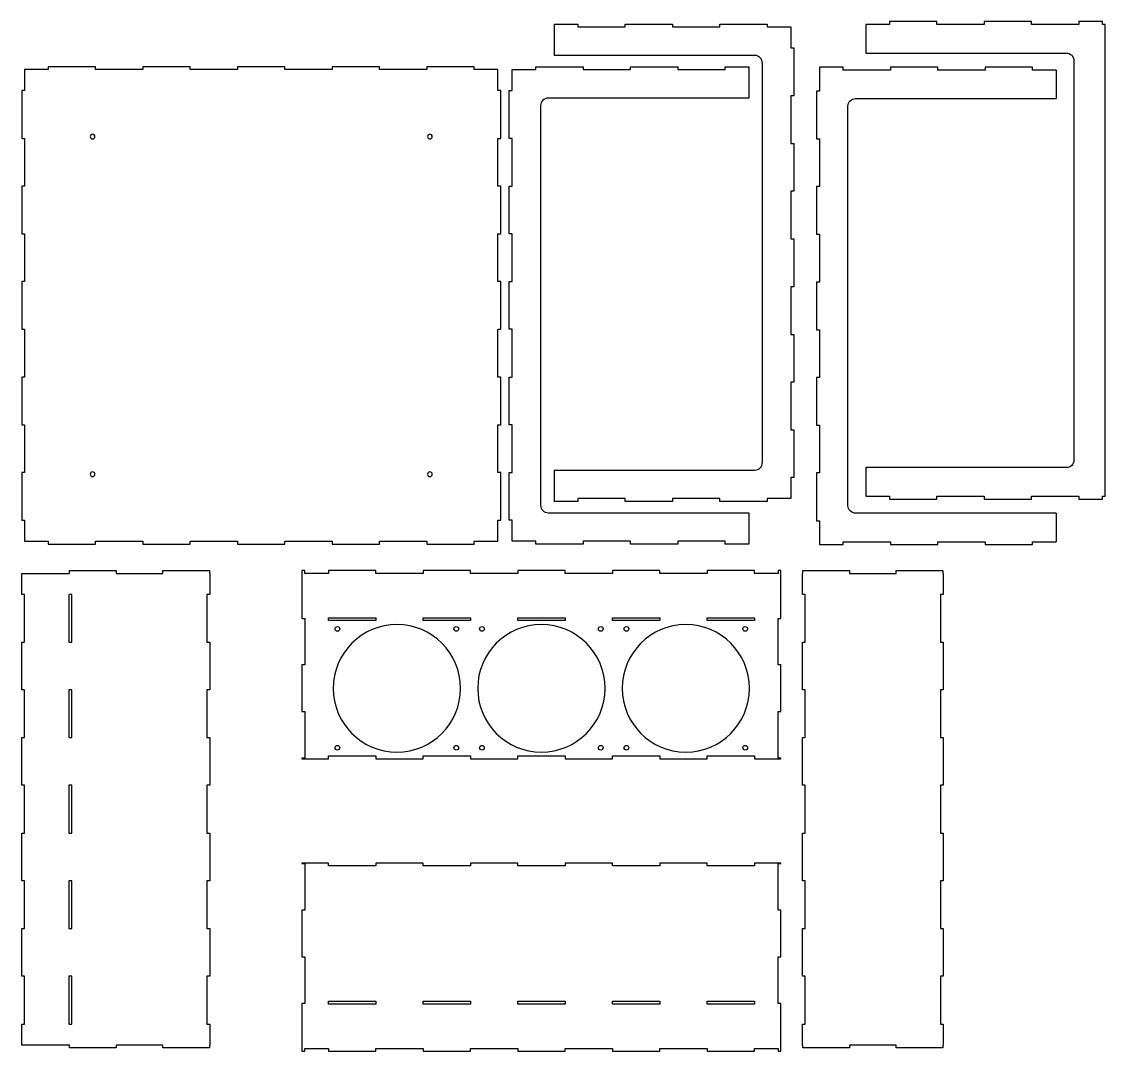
# Model space of a CAD drawing. Extents: x -1160 to -20, y -277 to 806.
import ezdxf

# ---------------------------------------------------------------- set-up
doc = ezdxf.new("R2010")
doc.units = 0
doc.layers.add('Default', color=7, linetype='Continuous')
doc.layers.add('Layer_1', color=7, linetype='Continuous')

msp = doc.modelspace()

# ---------------------------------------------------------------- linework, layer by layer
at = {"layer": 'Default'}
for p, q in [((-600, 803.2), (-600, 770.2)), ((-272.3, 802.8), (-272.3, 772.8)), ((-395.4, 758.4), (-395.4, 725.4)), ((-72, 754.9), (-72, 724.9)), ((-600, 334.2), (-600, 301.2)), ((-272.3, 336.8), (-272.3, 306.8)), ((-395.4, 289.4), (-395.4, 256.4)), ((-72, 288.9), (-72, 258.9))]:
    msp.add_line(p, q, dxfattribs=at)
at = {"layer": 'Layer_1'}
for points, knots in [([(-600, 803.2), (-588.2, 803.2), (-576.3, 803.2), (-575.1, 803.2), (-575.1, 803.1), (-575.1, 800.4), (-575.1, 800.2), (-572.6, 800.2), (-527.8, 800.2), (-525.3, 800.2), (-525.3, 800.4), (-525.3, 803.1), (-525.3, 803.2), (-522.8, 803.2), (-478, 803.2), (-475.5, 803.2), (-475.5, 803.1), (-475.5, 800.4), (-475.5, 800.2), (-473, 800.2), (-428.2, 800.2), (-425.7, 800.2), (-425.7, 800.4), (-425.7, 803.1), (-425.7, 803.2), (-423.2, 803.2), (-378.4, 803.2), (-375.9, 803.2), (-375.9, 803.1), (-375.9, 800.4), (-375.9, 800.2), (-374.7, 800.2), (-352.2, 800.2), (-351, 800.2), (-351, 799.1), (-351, 779.2), (-351, 778.1), (-350.9, 778.1), (-348.1, 778.1), (-348, 778.1), (-348, 775.6), (-348, 730.4), (-348, 727.9), (-348.1, 727.9), (-350.9, 727.9), (-351, 727.9), (-351, 725.4), (-351, 680.2), (-351, 677.7), (-350.9, 677.7), (-348.1, 677.7), (-348, 677.7), (-348, 675.2), (-348, 630), (-348, 627.5), (-348.1, 627.5), (-350.9, 627.5), (-351, 627.5), (-351, 625), (-351, 579.8), (-351, 577.3), (-350.9, 577.3), (-348.1, 577.3), (-348, 577.3), (-348, 574.8), (-348, 529.6), (-348, 527.1), (-348.1, 527.1), (-350.9, 527.1), (-351, 527.1), (-351, 524.6), (-351, 479.4), (-351, 476.9), (-350.9, 476.9), (-348.1, 476.9), (-348, 476.9), (-348, 474.4), (-348, 429.2), (-348, 426.7), (-348.1, 426.7), (-350.9, 426.7), (-351, 426.7), (-351, 424.2), (-351, 379), (-351, 376.5), (-350.9, 376.5), (-348.1, 376.5), (-348, 376.5), (-348, 374), (-348, 328.8), (-348, 326.3), (-348.1, 326.3), (-350.9, 326.3), (-351, 326.3), (-351, 325.2), (-351, 305.3), (-351, 304.2), (-352.2, 304.2), (-374.7, 304.2), (-375.9, 304.2), (-375.9, 304.1), (-375.9, 301.4), (-375.9, 301.2), (-378.4, 301.2), (-423.2, 301.2), (-425.7, 301.2), (-425.7, 301.4), (-425.7, 304.1), (-425.7, 304.2), (-428.2, 304.2), (-473, 304.2), (-475.5, 304.2), (-475.5, 304.1), (-475.5, 301.4), (-475.5, 301.2), (-478, 301.2), (-522.8, 301.2), (-525.3, 301.2), (-525.3, 301.4), (-525.3, 304.1), (-525.3, 304.2), (-527.8, 304.2), (-572.6, 304.2), (-575.1, 304.2), (-575.1, 304.1), (-575.1, 301.4), (-575.1, 301.2), (-576.3, 301.2), (-588.2, 301.2), (-600, 301.2)], [51.5, 51.5, 51.5, 51.5, 52, 52, 52, 53, 53, 53, 54, 54, 54, 55, 55, 55, 56, 56, 56, 57, 57, 57, 58, 58, 58, 59, 59, 59, 60, 60, 60, 61, 61, 61, 62, 62, 62, 63, 63, 63, 64, 64, 64, 65, 65, 65, 66, 66, 66, 67, 67, 67, 68, 68, 68, 69, 69, 69, 70, 70, 70, 71, 71, 71, 72, 72, 72, 73, 73, 73, 74, 74, 74, 75, 75, 75, 76, 76, 76, 77, 77, 77, 78, 78, 78, 79, 79, 79, 80, 80, 80, 81, 81, 81, 82, 82, 82, 83, 83, 83, 84, 84, 84, 85, 85, 85, 86, 86, 86, 87, 87, 87, 88, 88, 88, 89, 89, 89, 90, 90, 90, 91, 91, 91, 92, 92, 92, 93, 93, 93, 93.5, 93.5, 93.5, 93.5]), ([(-272.3, 306.8), (-260.4, 306.8), (-248.6, 306.8), (-247.4, 306.8), (-247.4, 306.6), (-247.4, 303.9), (-247.4, 303.8), (-244.9, 303.8), (-200, 303.8), (-197.6, 303.8), (-197.6, 303.9), (-197.6, 306.6), (-197.6, 306.8), (-195.1, 306.8), (-150.2, 306.8), (-147.8, 306.8), (-147.8, 306.6), (-147.8, 303.9), (-147.8, 303.8), (-145.3, 303.8), (-100.4, 303.8), (-98, 303.8), (-98, 303.9), (-98, 306.6), (-98, 306.8), (-95.5, 306.8), (-50.6, 306.8), (-48.2, 306.8), (-48.2, 306.6), (-48.2, 303.9), (-48.2, 303.8), (-46.9, 303.8), (-24.5, 303.8), (-23.3, 303.8), (-23.3, 303.9), (-23.3, 306.6), (-23.3, 306.8), (-23.1, 306.8), (-20.4, 306.8), (-20.3, 306.8), (-20.3, 331.6), (-20.3, 778), (-20.3, 802.8), (-20.4, 802.8), (-23.1, 802.8), (-23.3, 802.8), (-23.3, 802.9), (-23.3, 805.6), (-23.3, 805.8), (-24.5, 805.8), (-46.9, 805.8), (-48.2, 805.8), (-48.2, 805.6), (-48.2, 802.9), (-48.2, 802.8), (-50.6, 802.8), (-95.5, 802.8), (-98, 802.8), (-98, 802.9), (-98, 805.6), (-98, 805.8), (-100.4, 805.8), (-145.3, 805.8), (-147.8, 805.8), (-147.8, 805.6), (-147.8, 802.9), (-147.8, 802.8), (-150.2, 802.8), (-195.1, 802.8), (-197.6, 802.8), (-197.6, 802.9), (-197.6, 805.6), (-197.6, 805.8), (-200, 805.8), (-244.9, 805.8), (-247.4, 805.8), (-247.4, 805.6), (-247.4, 802.9), (-247.4, 802.8), (-248.6, 802.8), (-260.4, 802.8), (-272.3, 802.8)], [58.5, 58.5, 58.5, 58.5, 59, 59, 59, 60, 60, 60, 61, 61, 61, 62, 62, 62, 63, 63, 63, 64, 64, 64, 65, 65, 65, 66, 66, 66, 67, 67, 67, 68, 68, 68, 69, 69, 69, 70, 70, 70, 71, 71, 71, 72, 72, 72, 73, 73, 73, 74, 74, 74, 75, 75, 75, 76, 76, 76, 77, 77, 77, 78, 78, 78, 79, 79, 79, 80, 80, 80, 81, 81, 81, 82, 82, 82, 83, 83, 83, 84, 84, 84, 84.5, 84.5, 84.5, 84.5]), ([(-600, 334.2), (-499.8, 334.2), (-399.6, 334.2), (-389, 334.2), (-384.6, 334.2), (-381, 337.8), (-381, 342.1), (-381, 363.1), (-381, 741.3), (-381, 762.3), (-381, 766.7), (-384.6, 770.2), (-389, 770.2), (-399.6, 770.2), (-499.8, 770.2), (-600, 770.2)], [0.5, 0.5, 0.5, 0.5, 1, 1, 1, 2, 2, 2, 3, 3, 3, 4, 4, 4, 4.5, 4.5, 4.5, 4.5]), ([(-272.3, 772.8), (-172, 772.8), (-71.8, 772.8), (-61.3, 772.8), (-56.9, 772.8), (-53.3, 769.2), (-53.3, 764.9), (-53.3, 743.9), (-53.3, 365.7), (-53.3, 344.7), (-53.3, 340.3), (-56.9, 336.8), (-61.3, 336.8), (-71.8, 336.8), (-172, 336.8), (-272.3, 336.8)], [0.5, 0.5, 0.5, 0.5, 1, 1, 1, 2, 2, 2, 3, 3, 3, 4, 4, 4, 4.5, 4.5, 4.5, 4.5]), ([(-684.2, 259.4), (-684.2, 259.3), (-684.2, 256.6), (-684.2, 256.4), (-686.7, 256.4), (-731.6, 256.4), (-734, 256.4), (-734, 256.6), (-734, 259.3), (-734, 259.4), (-736.5, 259.4), (-781.4, 259.4), (-783.8, 259.4), (-783.8, 259.3), (-783.8, 256.6), (-783.8, 256.4), (-786.3, 256.4), (-831.2, 256.4), (-833.6, 256.4), (-833.6, 256.6), (-833.6, 259.3), (-833.6, 259.4), (-836.1, 259.4), (-881, 259.4), (-883.4, 259.4), (-883.4, 259.3), (-883.4, 256.6), (-883.4, 256.4), (-885.9, 256.4), (-930.8, 256.4), (-933.2, 256.4), (-933.2, 256.6), (-933.2, 259.3), (-933.2, 259.4), (-935.7, 259.4), (-980.6, 259.4), (-983, 259.4), (-983, 259.3), (-983, 256.6), (-983, 256.4), (-985.5, 256.4), (-1030.4, 256.4), (-1032.8, 256.4), (-1032.8, 256.6), (-1032.8, 259.3), (-1032.8, 259.4), (-1035.3, 259.4), (-1080.2, 259.4), (-1082.6, 259.4), (-1082.6, 259.3), (-1082.6, 256.6), (-1082.6, 256.4), (-1085.1, 256.4), (-1130, 256.4), (-1132.4, 256.4), (-1132.4, 256.6), (-1132.4, 259.3), (-1132.4, 259.4), (-1133.7, 259.4), (-1156.1, 259.4), (-1157.3, 259.4), (-1157.3, 260.5), (-1157.3, 280.4), (-1157.3, 281.5), (-1157.5, 281.5), (-1160.2, 281.5), (-1160.3, 281.5), (-1160.3, 284), (-1160.3, 329.2), (-1160.3, 331.7), (-1160.2, 331.7), (-1157.5, 331.7), (-1157.3, 331.7), (-1157.3, 334.2), (-1157.3, 379.4), (-1157.3, 381.9), (-1157.5, 381.9), (-1160.2, 381.9), (-1160.3, 381.9), (-1160.3, 384.4), (-1160.3, 429.6), (-1160.3, 432.1), (-1160.2, 432.1), (-1157.5, 432.1), (-1157.3, 432.1), (-1157.3, 434.6), (-1157.3, 479.8), (-1157.3, 482.3), (-1157.5, 482.3), (-1160.2, 482.3), (-1160.3, 482.3), (-1160.3, 484.8), (-1160.3, 530), (-1160.3, 532.5), (-1160.2, 532.5), (-1157.5, 532.5), (-1157.3, 532.5), (-1157.3, 535), (-1157.3, 580.2), (-1157.3, 582.7), (-1157.5, 582.7), (-1160.2, 582.7), (-1160.3, 582.7), (-1160.3, 585.2), (-1160.3, 630.4), (-1160.3, 632.9), (-1160.2, 632.9), (-1157.5, 632.9), (-1157.3, 632.9), (-1157.3, 635.4), (-1157.3, 680.6), (-1157.3, 683.1), (-1157.5, 683.1), (-1160.2, 683.1), (-1160.3, 683.1), (-1160.3, 685.6), (-1160.3, 730.8), (-1160.3, 733.3), (-1160.2, 733.3), (-1157.5, 733.3), (-1157.3, 733.3), (-1157.3, 734.4), (-1157.3, 754.3), (-1157.3, 755.4), (-1156.1, 755.4), (-1133.7, 755.4), (-1132.4, 755.4), (-1132.4, 755.6), (-1132.4, 758.3), (-1132.4, 758.4), (-1130, 758.4), (-1085.1, 758.4), (-1082.6, 758.4), (-1082.6, 758.3), (-1082.6, 755.6), (-1082.6, 755.4), (-1080.2, 755.4), (-1035.3, 755.4), (-1032.8, 755.4), (-1032.8, 755.6), (-1032.8, 758.3), (-1032.8, 758.4), (-1030.4, 758.4), (-985.5, 758.4), (-983, 758.4), (-983, 758.3), (-983, 755.6), (-983, 755.4), (-980.6, 755.4), (-935.7, 755.4), (-933.2, 755.4), (-933.2, 755.6), (-933.2, 758.3), (-933.2, 758.4), (-930.8, 758.4), (-885.9, 758.4), (-883.4, 758.4), (-883.4, 758.3), (-883.4, 755.6), (-883.4, 755.4), (-881, 755.4), (-836.1, 755.4), (-833.6, 755.4), (-833.6, 755.6), (-833.6, 758.3), (-833.6, 758.4), (-831.2, 758.4), (-786.3, 758.4), (-783.8, 758.4), (-783.8, 758.3), (-783.8, 755.6), (-783.8, 755.4), (-781.4, 755.4), (-736.5, 755.4), (-734, 755.4), (-734, 755.6), (-734, 758.3), (-734, 758.4), (-731.6, 758.4), (-686.7, 758.4), (-684.2, 758.4), (-684.2, 758.3), (-684.2, 755.6), (-684.2, 755.4), (-683, 755.4), (-660.6, 755.4), (-659.3, 755.4), (-659.3, 754.3), (-659.3, 734.4), (-659.3, 733.3), (-659.2, 733.3), (-656.5, 733.3), (-656.3, 733.3), (-656.3, 730.8), (-656.3, 685.6), (-656.3, 683.1), (-656.5, 683.1), (-659.2, 683.1), (-659.3, 683.1), (-659.3, 680.6), (-659.3, 635.4), (-659.3, 632.9), (-659.2, 632.9), (-656.5, 632.9), (-656.3, 632.9), (-656.3, 630.4), (-656.3, 585.2), (-656.3, 582.7), (-656.5, 582.7), (-659.2, 582.7), (-659.3, 582.7), (-659.3, 580.2), (-659.3, 535), (-659.3, 532.5), (-659.2, 532.5), (-656.5, 532.5), (-656.3, 532.5), (-656.3, 530), (-656.3, 484.8), (-656.3, 482.3), (-656.5, 482.3), (-659.2, 482.3), (-659.3, 482.3), (-659.3, 479.8), (-659.3, 434.6), (-659.3, 432.1), (-659.2, 432.1), (-656.5, 432.1), (-656.3, 432.1), (-656.3, 429.6), (-656.3, 384.4), (-656.3, 381.9), (-656.5, 381.9), (-659.2, 381.9), (-659.3, 381.9), (-659.3, 379.4), (-659.3, 334.2), (-659.3, 331.7), (-659.2, 331.7), (-656.5, 331.7), (-656.3, 331.7), (-656.3, 329.2), (-656.3, 284), (-656.3, 281.5), (-656.5, 281.5), (-659.2, 281.5), (-659.3, 281.5), (-659.3, 280.4), (-659.3, 260.5), (-659.3, 259.4), (-660.6, 259.4), (-683, 259.4), (-684.2, 259.4)], [0, 0, 0, 0, 1, 1, 1, 2, 2, 2, 3, 3, 3, 4, 4, 4, 5, 5, 5, 6, 6, 6, 7, 7, 7, 8, 8, 8, 9, 9, 9, 10, 10, 10, 11, 11, 11, 12, 12, 12, 13, 13, 13, 14, 14, 14, 15, 15, 15, 16, 16, 16, 17, 17, 17, 18, 18, 18, 19, 19, 19, 20, 20, 20, 21, 21, 21, 22, 22, 22, 23, 23, 23, 24, 24, 24, 25, 25, 25, 26, 26, 26, 27, 27, 27, 28, 28, 28, 29, 29, 29, 30, 30, 30, 31, 31, 31, 32, 32, 32, 33, 33, 33, 34, 34, 34, 35, 35, 35, 36, 36, 36, 37, 37, 37, 38, 38, 38, 39, 39, 39, 40, 40, 40, 41, 41, 41, 42, 42, 42, 43, 43, 43, 44, 44, 44, 45, 45, 45, 46, 46, 46, 47, 47, 47, 48, 48, 48, 49, 49, 49, 50, 50, 50, 51, 51, 51, 52, 52, 52, 53, 53, 53, 54, 54, 54, 55, 55, 55, 56, 56, 56, 57, 57, 57, 58, 58, 58, 59, 59, 59, 60, 60, 60, 61, 61, 61, 62, 62, 62, 63, 63, 63, 64, 64, 64, 65, 65, 65, 66, 66, 66, 67, 67, 67, 68, 68, 68, 69, 69, 69, 70, 70, 70, 71, 71, 71, 72, 72, 72, 73, 73, 73, 74, 74, 74, 75, 75, 75, 76, 76, 76, 77, 77, 77, 78, 78, 78, 79, 79, 79, 80, 80, 80, 81, 81, 81, 82, 82, 82, 83, 83, 83, 84, 84, 84, 84]), ([(-395.4, 256.4), (-407.3, 256.4), (-419.1, 256.4), (-420.3, 256.4), (-420.3, 256.6), (-420.3, 259.3), (-420.3, 259.4), (-422.8, 259.4), (-467.6, 259.4), (-470.1, 259.4), (-470.1, 259.3), (-470.1, 256.6), (-470.1, 256.4), (-472.6, 256.4), (-517.4, 256.4), (-519.9, 256.4), (-519.9, 256.6), (-519.9, 259.3), (-519.9, 259.4), (-522.4, 259.4), (-567.2, 259.4), (-569.7, 259.4), (-569.7, 259.3), (-569.7, 256.6), (-569.7, 256.4), (-572.2, 256.4), (-617, 256.4), (-619.5, 256.4), (-619.5, 256.6), (-619.5, 259.3), (-619.5, 259.4), (-620.8, 259.4), (-643.2, 259.4), (-644.4, 259.4), (-644.4, 260.5), (-644.4, 280.4), (-644.4, 281.5), (-644.6, 281.5), (-647.3, 281.5), (-647.4, 281.5), (-647.4, 284), (-647.4, 329.2), (-647.4, 331.7), (-647.3, 331.7), (-644.6, 331.7), (-644.4, 331.7), (-644.4, 334.2), (-644.4, 379.4), (-644.4, 381.9), (-644.6, 381.9), (-647.3, 381.9), (-647.4, 381.9), (-647.4, 384.4), (-647.4, 429.6), (-647.4, 432.1), (-647.3, 432.1), (-644.6, 432.1), (-644.4, 432.1), (-644.4, 434.6), (-644.4, 479.8), (-644.4, 482.3), (-644.6, 482.3), (-647.3, 482.3), (-647.4, 482.3), (-647.4, 484.8), (-647.4, 530), (-647.4, 532.5), (-647.3, 532.5), (-644.6, 532.5), (-644.4, 532.5), (-644.4, 535), (-644.4, 580.2), (-644.4, 582.7), (-644.6, 582.7), (-647.3, 582.7), (-647.4, 582.7), (-647.4, 585.2), (-647.4, 630.4), (-647.4, 632.9), (-647.3, 632.9), (-644.6, 632.9), (-644.4, 632.9), (-644.4, 635.4), (-644.4, 680.6), (-644.4, 683.1), (-644.6, 683.1), (-647.3, 683.1), (-647.4, 683.1), (-647.4, 685.6), (-647.4, 730.8), (-647.4, 733.3), (-647.3, 733.3), (-644.6, 733.3), (-644.4, 733.3), (-644.4, 734.4), (-644.4, 754.3), (-644.4, 755.4), (-643.2, 755.4), (-620.8, 755.4), (-619.5, 755.4), (-619.5, 755.6), (-619.5, 758.3), (-619.5, 758.4), (-617, 758.4), (-572.2, 758.4), (-569.7, 758.4), (-569.7, 758.3), (-569.7, 755.6), (-569.7, 755.4), (-567.2, 755.4), (-522.4, 755.4), (-519.9, 755.4), (-519.9, 755.6), (-519.9, 758.3), (-519.9, 758.4), (-517.4, 758.4), (-472.6, 758.4), (-470.1, 758.4), (-470.1, 758.3), (-470.1, 755.6), (-470.1, 755.4), (-467.6, 755.4), (-422.8, 755.4), (-420.3, 755.4), (-420.3, 755.6), (-420.3, 758.3), (-420.3, 758.4), (-419.1, 758.4), (-407.3, 758.4), (-395.4, 758.4)], [9.5, 9.5, 9.5, 9.5, 10, 10, 10, 11, 11, 11, 12, 12, 12, 13, 13, 13, 14, 14, 14, 15, 15, 15, 16, 16, 16, 17, 17, 17, 18, 18, 18, 19, 19, 19, 20, 20, 20, 21, 21, 21, 22, 22, 22, 23, 23, 23, 24, 24, 24, 25, 25, 25, 26, 26, 26, 27, 27, 27, 28, 28, 28, 29, 29, 29, 30, 30, 30, 31, 31, 31, 32, 32, 32, 33, 33, 33, 34, 34, 34, 35, 35, 35, 36, 36, 36, 37, 37, 37, 38, 38, 38, 39, 39, 39, 40, 40, 40, 41, 41, 41, 42, 42, 42, 43, 43, 43, 44, 44, 44, 45, 45, 45, 46, 46, 46, 47, 47, 47, 48, 48, 48, 49, 49, 49, 50, 50, 50, 51, 51, 51, 51.5, 51.5, 51.5, 51.5]), ([(-72, 754.9), (-83.8, 754.9), (-95.7, 754.9), (-96.9, 754.9), (-96.9, 755.1), (-96.9, 757.8), (-96.9, 757.9), (-99.4, 757.9), (-144.2, 757.9), (-146.7, 757.9), (-146.7, 757.8), (-146.7, 755.1), (-146.7, 754.9), (-149.2, 754.9), (-194, 754.9), (-196.5, 754.9), (-196.5, 755.1), (-196.5, 757.8), (-196.5, 757.9), (-199, 757.9), (-243.8, 757.9), (-246.3, 757.9), (-246.3, 757.8), (-246.3, 755.1), (-246.3, 754.9), (-248.8, 754.9), (-293.6, 754.9), (-296.1, 754.9), (-296.1, 755.1), (-296.1, 757.8), (-296.1, 757.9), (-297.3, 757.9), (-319.8, 757.9), (-321, 757.9), (-321, 757.8), (-321, 755.1), (-321, 754.9), (-321, 753.8), (-321, 733.9), (-321, 732.8), (-321.1, 732.8), (-323.9, 732.8), (-324, 732.8), (-324, 730.3), (-324, 685.1), (-324, 682.6), (-323.9, 682.6), (-321.1, 682.6), (-321, 682.6), (-321, 680.1), (-321, 634.9), (-321, 632.4), (-321.1, 632.4), (-323.9, 632.4), (-324, 632.4), (-324, 629.9), (-324, 584.7), (-324, 582.2), (-323.9, 582.2), (-321.1, 582.2), (-321, 582.2), (-321, 579.7), (-321, 534.5), (-321, 532), (-321.1, 532), (-323.9, 532), (-324, 532), (-324, 529.5), (-324, 484.3), (-324, 481.8), (-323.9, 481.8), (-321.1, 481.8), (-321, 481.8), (-321, 479.3), (-321, 434.1), (-321, 431.6), (-321.1, 431.6), (-323.9, 431.6), (-324, 431.6), (-324, 429.1), (-324, 383.9), (-324, 381.4), (-323.9, 381.4), (-321.1, 381.4), (-321, 381.4), (-321, 378.9), (-321, 333.7), (-321, 331.2), (-321.1, 331.2), (-323.9, 331.2), (-324, 331.2), (-324, 328.7), (-324, 283.5), (-324, 281), (-323.9, 281), (-321.1, 281), (-321, 281), (-321, 279.9), (-321, 260), (-321, 258.9), (-321, 258.8), (-321, 256.1), (-321, 255.9), (-319.8, 255.9), (-297.3, 255.9), (-296.1, 255.9), (-296.1, 256.1), (-296.1, 258.8), (-296.1, 258.9), (-293.6, 258.9), (-248.8, 258.9), (-246.3, 258.9), (-246.3, 258.8), (-246.3, 256.1), (-246.3, 255.9), (-243.8, 255.9), (-199, 255.9), (-196.5, 255.9), (-196.5, 256.1), (-196.5, 258.8), (-196.5, 258.9), (-194, 258.9), (-149.2, 258.9), (-146.7, 258.9), (-146.7, 258.8), (-146.7, 256.1), (-146.7, 255.9), (-144.2, 255.9), (-99.4, 255.9), (-96.9, 255.9), (-96.9, 256.1), (-96.9, 258.8), (-96.9, 258.9), (-95.7, 258.9), (-83.8, 258.9), (-72, 258.9)], [14.5, 14.5, 14.5, 14.5, 15, 15, 15, 16, 16, 16, 17, 17, 17, 18, 18, 18, 19, 19, 19, 20, 20, 20, 21, 21, 21, 22, 22, 22, 23, 23, 23, 24, 24, 24, 25, 25, 25, 26, 26, 26, 27, 27, 27, 28, 28, 28, 29, 29, 29, 30, 30, 30, 31, 31, 31, 32, 32, 32, 33, 33, 33, 34, 34, 34, 35, 35, 35, 36, 36, 36, 37, 37, 37, 38, 38, 38, 39, 39, 39, 40, 40, 40, 41, 41, 41, 42, 42, 42, 43, 43, 43, 44, 44, 44, 45, 45, 45, 46, 46, 46, 47, 47, 47, 48, 48, 48, 49, 49, 49, 50, 50, 50, 51, 51, 51, 52, 52, 52, 53, 53, 53, 54, 54, 54, 55, 55, 55, 56, 56, 56, 57, 57, 57, 58, 58, 58, 58.5, 58.5, 58.5, 58.5]), ([(-395.4, 725.4), (-495.6, 725.4), (-595.9, 725.4), (-606.4, 725.4), (-610.8, 725.4), (-614.4, 721.9), (-614.4, 717.5), (-614.4, 696.5), (-614.4, 318.3), (-614.4, 297.3), (-614.4, 293), (-610.8, 289.4), (-606.4, 289.4), (-595.9, 289.4), (-495.6, 289.4), (-395.4, 289.4)], [4.5, 4.5, 4.5, 4.5, 5, 5, 5, 6, 6, 6, 7, 7, 7, 8, 8, 8, 8.5, 8.5, 8.5, 8.5]), ([(-72, 288.9), (-172.2, 288.9), (-272.4, 288.9), (-283, 288.9), (-287.4, 288.9), (-291, 292.4), (-291, 296.8), (-291, 317.8), (-291, 696), (-291, 717), (-291, 721.4), (-287.4, 724.9), (-283, 724.9), (-272.4, 724.9), (-172.2, 724.9), (-72, 724.9)], [4.5, 4.5, 4.5, 4.5, 5, 5, 5, 6, 6, 6, 7, 7, 7, 8, 8, 8, 8.5, 8.5, 8.5, 8.5]), ([(-1085.8, 687.4), (-1084.5, 687.4), (-1083.3, 686.3), (-1083.3, 684.9), (-1083.3, 683.5), (-1084.5, 682.4), (-1085.8, 682.4), (-1087.2, 682.4), (-1088.3, 683.5), (-1088.3, 684.9), (-1088.3, 686.3), (-1087.2, 687.4), (-1085.8, 687.4)], [0, 0, 0, 0, 1, 1, 1, 2, 2, 2, 3, 3, 3, 4, 4, 4, 4]), ([(-730.8, 687.4), (-729.5, 687.4), (-728.3, 686.3), (-728.3, 684.9), (-728.3, 683.5), (-729.5, 682.4), (-730.8, 682.4), (-732.2, 682.4), (-733.3, 683.5), (-733.3, 684.9), (-733.3, 686.3), (-732.2, 687.4), (-730.8, 687.4)], [0, 0, 0, 0, 1, 1, 1, 2, 2, 2, 3, 3, 3, 4, 4, 4, 4]), ([(-1085.8, 332.4), (-1084.5, 332.4), (-1083.3, 331.3), (-1083.3, 329.9), (-1083.3, 328.5), (-1084.5, 327.4), (-1085.8, 327.4), (-1087.2, 327.4), (-1088.3, 328.5), (-1088.3, 329.9), (-1088.3, 331.3), (-1087.2, 332.4), (-1085.8, 332.4)], [0, 0, 0, 0, 1, 1, 1, 2, 2, 2, 3, 3, 3, 4, 4, 4, 4]), ([(-730.8, 332.4), (-729.5, 332.4), (-728.3, 331.3), (-728.3, 329.9), (-728.3, 328.5), (-729.5, 327.4), (-730.8, 327.4), (-732.2, 327.4), (-733.3, 328.5), (-733.3, 329.9), (-733.3, 331.3), (-732.2, 332.4), (-730.8, 332.4)], [0, 0, 0, 0, 1, 1, 1, 2, 2, 2, 3, 3, 3, 4, 4, 4, 4]), ([(-965.4, -198.1), (-965.2, -198.1), (-962.5, -198.1), (-962.4, -198.1), (-962.4, -195.6), (-962.4, -150.4), (-962.4, -147.9), (-962.5, -147.9), (-965.2, -147.9), (-965.4, -147.9), (-965.4, -145.4), (-965.4, -100.2), (-965.4, -97.7), (-965.2, -97.7), (-962.5, -97.7), (-962.4, -97.7), (-962.4, -95.2), (-962.4, -50), (-962.4, -47.5), (-962.5, -47.5), (-965.2, -47.5), (-965.4, -47.5), (-965.4, -45), (-965.4, 0.2), (-965.4, 2.7), (-965.2, 2.7), (-962.5, 2.7), (-962.4, 2.7), (-962.4, 5.2), (-962.4, 50.4), (-962.4, 52.9), (-962.5, 52.9), (-965.2, 52.9), (-965.4, 52.9), (-965.4, 55.4), (-965.4, 100.6), (-965.4, 103.1), (-965.2, 103.1), (-962.5, 103.1), (-962.4, 103.1), (-962.4, 105.6), (-962.4, 150.8), (-962.4, 153.3), (-962.5, 153.3), (-965.2, 153.3), (-965.4, 153.3), (-965.4, 155.8), (-965.4, 201), (-965.4, 203.5), (-965.2, 203.5), (-962.5, 203.5), (-962.4, 203.5), (-962.4, 204.6), (-962.4, 224.5), (-962.4, 225.6), (-962.4, 225.6), (-962.9, 225.6), (-962.9, 225.6), (-962.9, 225.8), (-962.9, 228.5), (-962.9, 228.6), (-965.3, 228.6), (-1009.5, 228.6), (-1011.9, 228.6), (-1011.9, 228.5), (-1011.9, 225.8), (-1011.9, 225.6), (-1014.4, 225.6), (-1058.5, 225.6), (-1061, 225.6), (-1061, 225.8), (-1061, 228.5), (-1061, 228.6), (-1063.4, 228.6), (-1107.6, 228.6), (-1110, 228.6), (-1110, 228.5), (-1110, 225.8), (-1110, 225.6), (-1112.5, 225.6), (-1157.8, 225.6), (-1160.3, 225.6), (-1160.3, 224.5), (-1160.3, 204.6), (-1160.3, 203.5), (-1160.2, 203.5), (-1157.5, 203.5), (-1157.3, 203.5), (-1157.3, 201), (-1157.3, 155.8), (-1157.3, 153.3), (-1157.5, 153.3), (-1160.2, 153.3), (-1160.3, 153.3), (-1160.3, 150.8), (-1160.3, 105.6), (-1160.3, 103.1), (-1160.2, 103.1), (-1157.5, 103.1), (-1157.3, 103.1), (-1157.3, 100.6), (-1157.3, 55.4), (-1157.3, 52.9), (-1157.5, 52.9), (-1160.2, 52.9), (-1160.3, 52.9), (-1160.3, 50.4), (-1160.3, 5.2), (-1160.3, 2.7), (-1160.2, 2.7), (-1157.5, 2.7), (-1157.3, 2.7), (-1157.3, 0.2), (-1157.3, -45), (-1157.3, -47.5), (-1157.5, -47.5), (-1160.2, -47.5), (-1160.3, -47.5), (-1160.3, -50), (-1160.3, -95.2), (-1160.3, -97.7), (-1160.2, -97.7), (-1157.5, -97.7), (-1157.3, -97.7), (-1157.3, -100.2), (-1157.3, -145.4), (-1157.3, -147.9), (-1157.5, -147.9), (-1160.2, -147.9), (-1160.3, -147.9), (-1160.3, -150.4), (-1160.3, -195.6), (-1160.3, -198.1), (-1160.2, -198.1), (-1157.5, -198.1), (-1157.3, -198.1), (-1157.3, -200.6), (-1157.3, -245.8), (-1157.3, -248.3), (-1157.5, -248.3), (-1160.2, -248.3), (-1160.3, -248.3), (-1160.3, -249.4), (-1160.3, -269.3), (-1160.3, -270.4), (-1157.8, -270.4), (-1112.5, -270.4), (-1110, -270.4), (-1110, -270.5), (-1110, -273.2), (-1110, -273.4), (-1107.6, -273.4), (-1063.4, -273.4), (-1061, -273.4), (-1061, -273.2), (-1061, -270.5), (-1061, -270.4), (-1058.5, -270.4), (-1014.4, -270.4), (-1011.9, -270.4), (-1011.9, -270.5), (-1011.9, -273.2), (-1011.9, -273.4), (-1009.5, -273.4), (-965.3, -273.4), (-962.9, -273.4), (-962.9, -273.2), (-962.9, -270.5), (-962.9, -270.4), (-962.9, -270.4), (-962.4, -270.4), (-962.4, -270.4), (-962.4, -269.3), (-962.4, -249.4), (-962.4, -248.3), (-962.5, -248.3), (-965.2, -248.3), (-965.4, -248.3), (-965.4, -245.8), (-965.4, -200.6), (-965.4, -198.1)], [0, 0, 0, 0, 1, 1, 1, 2, 2, 2, 3, 3, 3, 4, 4, 4, 5, 5, 5, 6, 6, 6, 7, 7, 7, 8, 8, 8, 9, 9, 9, 10, 10, 10, 11, 11, 11, 12, 12, 12, 13, 13, 13, 14, 14, 14, 15, 15, 15, 16, 16, 16, 17, 17, 17, 18, 18, 18, 19, 19, 19, 20, 20, 20, 21, 21, 21, 22, 22, 22, 23, 23, 23, 24, 24, 24, 25, 25, 25, 26, 26, 26, 27, 27, 27, 28, 28, 28, 29, 29, 29, 30, 30, 30, 31, 31, 31, 32, 32, 32, 33, 33, 33, 34, 34, 34, 35, 35, 35, 36, 36, 36, 37, 37, 37, 38, 38, 38, 39, 39, 39, 40, 40, 40, 41, 41, 41, 42, 42, 42, 43, 43, 43, 44, 44, 44, 45, 45, 45, 46, 46, 46, 47, 47, 47, 48, 48, 48, 49, 49, 49, 50, 50, 50, 51, 51, 51, 52, 52, 52, 53, 53, 53, 54, 54, 54, 55, 55, 55, 56, 56, 56, 57, 57, 57, 58, 58, 58, 59, 59, 59, 60, 60, 60, 60]), ([(-364.6, 225.6), (-364.6, 225.8), (-364.6, 228.5), (-364.6, 228.6), (-364.5, 228.6), (-361.8, 228.6), (-361.6, 228.6), (-361.6, 226.1), (-361.6, 180.8), (-361.6, 178.3), (-361.8, 178.3), (-364.5, 178.3), (-364.6, 178.3), (-364.6, 175.9), (-364.6, 131.7), (-364.6, 129.3), (-364.5, 129.3), (-361.8, 129.3), (-361.6, 129.3), (-361.6, 126.8), (-361.6, 82.7), (-361.6, 80.2), (-361.8, 80.2), (-364.5, 80.2), (-364.6, 80.2), (-364.6, 77.8), (-364.6, 33.6), (-364.6, 31.2), (-364.5, 31.2), (-361.8, 31.2), (-361.6, 31.2), (-361.6, 31.1), (-361.6, 30.7), (-361.6, 30.6), (-363, 30.6), (-388.1, 30.6), (-389.5, 30.6), (-389.5, 30.8), (-389.5, 33.5), (-389.5, 33.6), (-392, 33.6), (-436.8, 33.6), (-439.3, 33.6), (-439.3, 33.5), (-439.3, 30.8), (-439.3, 30.6), (-441.8, 30.6), (-486.6, 30.6), (-489.1, 30.6), (-489.1, 30.8), (-489.1, 33.5), (-489.1, 33.6), (-491.6, 33.6), (-536.4, 33.6), (-538.9, 33.6), (-538.9, 33.5), (-538.9, 30.8), (-538.9, 30.6), (-541.4, 30.6), (-586.2, 30.6), (-588.7, 30.6), (-588.7, 30.8), (-588.7, 33.5), (-588.7, 33.6), (-591.2, 33.6), (-636, 33.6), (-638.5, 33.6), (-638.5, 33.5), (-638.5, 30.8), (-638.5, 30.6), (-641, 30.6), (-685.8, 30.6), (-688.3, 30.6), (-688.3, 30.8), (-688.3, 33.5), (-688.3, 33.6), (-690.8, 33.6), (-735.6, 33.6), (-738.1, 33.6), (-738.1, 33.5), (-738.1, 30.8), (-738.1, 30.6), (-740.6, 30.6), (-785.4, 30.6), (-787.9, 30.6), (-787.9, 30.8), (-787.9, 33.5), (-787.9, 33.6), (-790.4, 33.6), (-835.2, 33.6), (-837.7, 33.6), (-837.7, 33.5), (-837.7, 30.8), (-837.7, 30.6), (-839.1, 30.6), (-864.2, 30.6), (-865.6, 30.6), (-865.6, 30.7), (-865.6, 31.1), (-865.6, 31.2), (-865.5, 31.2), (-862.8, 31.2), (-862.6, 31.2), (-862.6, 33.6), (-862.6, 77.8), (-862.6, 80.2), (-862.8, 80.2), (-865.5, 80.2), (-865.6, 80.2), (-865.6, 82.7), (-865.6, 126.8), (-865.6, 129.3), (-865.5, 129.3), (-862.8, 129.3), (-862.6, 129.3), (-862.6, 131.7), (-862.6, 175.9), (-862.6, 178.3), (-862.8, 178.3), (-865.5, 178.3), (-865.6, 178.3), (-865.6, 180.8), (-865.6, 226.1), (-865.6, 228.6), (-865.5, 228.6), (-862.8, 228.6), (-862.6, 228.6), (-862.6, 228.5), (-862.6, 225.8), (-862.6, 225.6), (-861.4, 225.6), (-838.9, 225.6), (-837.7, 225.6), (-837.7, 225.8), (-837.7, 228.5), (-837.7, 228.6), (-835.2, 228.6), (-790.4, 228.6), (-787.9, 228.6), (-787.9, 228.5), (-787.9, 225.8), (-787.9, 225.6), (-785.4, 225.6), (-740.6, 225.6), (-738.1, 225.6), (-738.1, 225.8), (-738.1, 228.5), (-738.1, 228.6), (-735.6, 228.6), (-690.8, 228.6), (-688.3, 228.6), (-688.3, 228.5), (-688.3, 225.8), (-688.3, 225.6), (-685.8, 225.6), (-641, 225.6), (-638.5, 225.6), (-638.5, 225.8), (-638.5, 228.5), (-638.5, 228.6), (-636, 228.6), (-591.2, 228.6), (-588.7, 228.6), (-588.7, 228.5), (-588.7, 225.8), (-588.7, 225.6), (-586.2, 225.6), (-541.4, 225.6), (-538.9, 225.6), (-538.9, 225.8), (-538.9, 228.5), (-538.9, 228.6), (-536.4, 228.6), (-491.6, 228.6), (-489.1, 228.6), (-489.1, 228.5), (-489.1, 225.8), (-489.1, 225.6), (-486.6, 225.6), (-441.8, 225.6), (-439.3, 225.6), (-439.3, 225.8), (-439.3, 228.5), (-439.3, 228.6), (-436.8, 228.6), (-392, 228.6), (-389.5, 228.6), (-389.5, 228.5), (-389.5, 225.8), (-389.5, 225.6), (-388.3, 225.6), (-365.8, 225.6), (-364.6, 225.6)], [0, 0, 0, 0, 1, 1, 1, 2, 2, 2, 3, 3, 3, 4, 4, 4, 5, 5, 5, 6, 6, 6, 7, 7, 7, 8, 8, 8, 9, 9, 9, 10, 10, 10, 11, 11, 11, 12, 12, 12, 13, 13, 13, 14, 14, 14, 15, 15, 15, 16, 16, 16, 17, 17, 17, 18, 18, 18, 19, 19, 19, 20, 20, 20, 21, 21, 21, 22, 22, 22, 23, 23, 23, 24, 24, 24, 25, 25, 25, 26, 26, 26, 27, 27, 27, 28, 28, 28, 29, 29, 29, 30, 30, 30, 31, 31, 31, 32, 32, 32, 33, 33, 33, 34, 34, 34, 35, 35, 35, 36, 36, 36, 37, 37, 37, 38, 38, 38, 39, 39, 39, 40, 40, 40, 41, 41, 41, 42, 42, 42, 43, 43, 43, 44, 44, 44, 45, 45, 45, 46, 46, 46, 47, 47, 47, 48, 48, 48, 49, 49, 49, 50, 50, 50, 51, 51, 51, 52, 52, 52, 53, 53, 53, 54, 54, 54, 55, 55, 55, 56, 56, 56, 57, 57, 57, 58, 58, 58, 59, 59, 59, 60, 60, 60, 61, 61, 61, 62, 62, 62, 63, 63, 63, 64, 64, 64, 64]), ([(-193.8, 203.5), (-193.6, 203.5), (-190.9, 203.5), (-190.8, 203.5), (-190.8, 204.6), (-190.8, 224.5), (-190.8, 225.6), (-190.8, 225.6), (-191.3, 225.6), (-191.3, 225.6), (-191.3, 225.8), (-191.3, 228.5), (-191.3, 228.6), (-193.8, 228.6), (-237.9, 228.6), (-240.4, 228.6), (-240.4, 228.5), (-240.4, 225.8), (-240.4, 225.6), (-242.8, 225.6), (-287, 225.6), (-289.4, 225.6), (-289.4, 225.8), (-289.4, 228.5), (-289.4, 228.6), (-291.9, 228.6), (-336, 228.6), (-338.4, 228.6), (-338.4, 228.5), (-338.4, 225.8), (-338.4, 225.6), (-338.5, 225.6), (-339, 225.6), (-339, 225.6), (-339, 224.5), (-339, 204.6), (-339, 203.5), (-338.8, 203.5), (-336.1, 203.5), (-336, 203.5), (-336, 201), (-336, 155.8), (-336, 153.3), (-336.1, 153.3), (-338.8, 153.3), (-339, 153.3), (-339, 150.8), (-339, 105.6), (-339, 103.1), (-338.8, 103.1), (-336.1, 103.1), (-336, 103.1), (-336, 100.6), (-336, 55.4), (-336, 52.9), (-336.1, 52.9), (-338.8, 52.9), (-339, 52.9), (-339, 50.4), (-339, 5.2), (-339, 2.7), (-338.8, 2.7), (-336.1, 2.7), (-336, 2.7), (-336, 0.2), (-336, -45), (-336, -47.5), (-336.1, -47.5), (-338.8, -47.5), (-339, -47.5), (-339, -50), (-339, -95.2), (-339, -97.7), (-338.8, -97.7), (-336.1, -97.7), (-336, -97.7), (-336, -100.2), (-336, -145.4), (-336, -147.9), (-336.1, -147.9), (-338.8, -147.9), (-339, -147.9), (-339, -150.4), (-339, -195.6), (-339, -198.1), (-338.8, -198.1), (-336.1, -198.1), (-336, -198.1), (-336, -200.6), (-336, -245.8), (-336, -248.3), (-336.1, -248.3), (-338.8, -248.3), (-339, -248.3), (-339, -249.4), (-339, -269.3), (-339, -270.4), (-339, -270.4), (-338.5, -270.4), (-338.4, -270.4), (-338.4, -270.5), (-338.4, -273.2), (-338.4, -273.4), (-336, -273.4), (-291.9, -273.4), (-289.4, -273.4), (-289.4, -273.2), (-289.4, -270.5), (-289.4, -270.4), (-287, -270.4), (-242.8, -270.4), (-240.4, -270.4), (-240.4, -270.5), (-240.4, -273.2), (-240.4, -273.4), (-237.9, -273.4), (-193.8, -273.4), (-191.3, -273.4), (-191.3, -273.2), (-191.3, -270.5), (-191.3, -270.4), (-191.3, -270.4), (-190.8, -270.4), (-190.8, -270.4), (-190.8, -269.3), (-190.8, -249.4), (-190.8, -248.3), (-190.9, -248.3), (-193.6, -248.3), (-193.8, -248.3), (-193.8, -245.8), (-193.8, -200.6), (-193.8, -198.1), (-193.6, -198.1), (-190.9, -198.1), (-190.8, -198.1), (-190.8, -195.6), (-190.8, -150.4), (-190.8, -147.9), (-190.9, -147.9), (-193.6, -147.9), (-193.8, -147.9), (-193.8, -145.4), (-193.8, -100.2), (-193.8, -97.7), (-193.6, -97.7), (-190.9, -97.7), (-190.8, -97.7), (-190.8, -95.2), (-190.8, -50), (-190.8, -47.5), (-190.9, -47.5), (-193.6, -47.5), (-193.8, -47.5), (-193.8, -45), (-193.8, 0.2), (-193.8, 2.7), (-193.6, 2.7), (-190.9, 2.7), (-190.8, 2.7), (-190.8, 5.2), (-190.8, 50.4), (-190.8, 52.9), (-190.9, 52.9), (-193.6, 52.9), (-193.8, 52.9), (-193.8, 55.4), (-193.8, 100.6), (-193.8, 103.1), (-193.6, 103.1), (-190.9, 103.1), (-190.8, 103.1), (-190.8, 105.6), (-190.8, 150.8), (-190.8, 153.3), (-190.9, 153.3), (-193.6, 153.3), (-193.8, 153.3), (-193.8, 155.8), (-193.8, 201), (-193.8, 203.5)], [0, 0, 0, 0, 1, 1, 1, 2, 2, 2, 3, 3, 3, 4, 4, 4, 5, 5, 5, 6, 6, 6, 7, 7, 7, 8, 8, 8, 9, 9, 9, 10, 10, 10, 11, 11, 11, 12, 12, 12, 13, 13, 13, 14, 14, 14, 15, 15, 15, 16, 16, 16, 17, 17, 17, 18, 18, 18, 19, 19, 19, 20, 20, 20, 21, 21, 21, 22, 22, 22, 23, 23, 23, 24, 24, 24, 25, 25, 25, 26, 26, 26, 27, 27, 27, 28, 28, 28, 29, 29, 29, 30, 30, 30, 31, 31, 31, 32, 32, 32, 33, 33, 33, 34, 34, 34, 35, 35, 35, 36, 36, 36, 37, 37, 37, 38, 38, 38, 39, 39, 39, 40, 40, 40, 41, 41, 41, 42, 42, 42, 43, 43, 43, 44, 44, 44, 45, 45, 45, 46, 46, 46, 47, 47, 47, 48, 48, 48, 49, 49, 49, 50, 50, 50, 51, 51, 51, 52, 52, 52, 53, 53, 53, 54, 54, 54, 55, 55, 55, 56, 56, 56, 57, 57, 57, 58, 58, 58, 59, 59, 59, 60, 60, 60, 60]), ([(-1110.6, 203.5), (-1110.4, 203.5), (-1107.7, 203.5), (-1107.6, 203.5), (-1107.6, 201), (-1107.6, 155.8), (-1107.6, 153.3), (-1107.7, 153.3), (-1110.4, 153.3), (-1110.6, 153.3), (-1110.6, 155.8), (-1110.6, 201), (-1110.6, 203.5)], [0, 0, 0, 0, 1, 1, 1, 2, 2, 2, 3, 3, 3, 4, 4, 4, 4]), ([(-787.9, 175.9), (-787.9, 176), (-787.9, 178.7), (-787.9, 178.9), (-790.4, 178.9), (-835.2, 178.9), (-837.7, 178.9), (-837.7, 178.7), (-837.7, 176), (-837.7, 175.9), (-835.2, 175.9), (-790.4, 175.9), (-787.9, 175.9)], [0, 0, 0, 0, 1, 1, 1, 2, 2, 2, 3, 3, 3, 4, 4, 4, 4]), ([(-832.6, 104.7), (-832.6, 141.7), (-802.6, 171.7), (-765.6, 171.7), (-728.6, 171.7), (-698.6, 141.7), (-698.6, 104.7), (-698.6, 67.7), (-728.6, 37.7), (-765.6, 37.7), (-802.6, 37.7), (-832.6, 67.7), (-832.6, 104.7)], [0, 0, 0, 0, 1, 1, 1, 2, 2, 2, 3, 3, 3, 4, 4, 4, 4]), ([(-688.3, 175.9), (-688.3, 176), (-688.3, 178.7), (-688.3, 178.9), (-690.8, 178.9), (-735.6, 178.9), (-738.1, 178.9), (-738.1, 178.7), (-738.1, 176), (-738.1, 175.9), (-735.6, 175.9), (-690.8, 175.9), (-688.3, 175.9)], [0, 0, 0, 0, 1, 1, 1, 2, 2, 2, 3, 3, 3, 4, 4, 4, 4]), ([(-680.6, 104.7), (-680.6, 141.7), (-650.6, 171.7), (-613.6, 171.7), (-576.6, 171.7), (-546.6, 141.7), (-546.6, 104.7), (-546.6, 67.7), (-576.6, 37.7), (-613.6, 37.7), (-650.6, 37.7), (-680.6, 67.7), (-680.6, 104.7)], [0, 0, 0, 0, 1, 1, 1, 2, 2, 2, 3, 3, 3, 4, 4, 4, 4]), ([(-588.7, 175.9), (-588.7, 176), (-588.7, 178.7), (-588.7, 178.9), (-591.2, 178.9), (-636, 178.9), (-638.5, 178.9), (-638.5, 178.7), (-638.5, 176), (-638.5, 175.9), (-636, 175.9), (-591.2, 175.9), (-588.7, 175.9)], [0, 0, 0, 0, 1, 1, 1, 2, 2, 2, 3, 3, 3, 4, 4, 4, 4]), ([(-489.1, 175.9), (-489.1, 176), (-489.1, 178.7), (-489.1, 178.9), (-491.6, 178.9), (-536.4, 178.9), (-538.9, 178.9), (-538.9, 178.7), (-538.9, 176), (-538.9, 175.9), (-536.4, 175.9), (-491.6, 175.9), (-489.1, 175.9)], [0, 0, 0, 0, 1, 1, 1, 2, 2, 2, 3, 3, 3, 4, 4, 4, 4]), ([(-528.6, 104.7), (-528.6, 141.7), (-498.6, 171.7), (-461.6, 171.7), (-424.6, 171.7), (-394.6, 141.7), (-394.6, 104.7), (-394.6, 67.7), (-424.6, 37.7), (-461.6, 37.7), (-498.6, 37.7), (-528.6, 67.7), (-528.6, 104.7)], [0, 0, 0, 0, 1, 1, 1, 2, 2, 2, 3, 3, 3, 4, 4, 4, 4]), ([(-389.5, 175.9), (-389.5, 176), (-389.5, 178.7), (-389.5, 178.9), (-392, 178.9), (-436.8, 178.9), (-439.3, 178.9), (-439.3, 178.7), (-439.3, 176), (-439.3, 175.9), (-436.8, 175.9), (-392, 175.9), (-389.5, 175.9)], [0, 0, 0, 0, 1, 1, 1, 2, 2, 2, 3, 3, 3, 4, 4, 4, 4]), ([(-825.6, 167.2), (-825.6, 168.6), (-826.7, 169.7), (-828.1, 169.7), (-829.5, 169.7), (-830.6, 168.6), (-830.6, 167.2), (-830.6, 165.9), (-829.5, 164.7), (-828.1, 164.7), (-826.7, 164.7), (-825.6, 165.9), (-825.6, 167.2)], [0, 0, 0, 0, 1, 1, 1, 2, 2, 2, 3, 3, 3, 4, 4, 4, 4]), ([(-700.6, 167.2), (-700.6, 168.6), (-701.7, 169.7), (-703.1, 169.7), (-704.5, 169.7), (-705.6, 168.6), (-705.6, 167.2), (-705.6, 165.9), (-704.5, 164.7), (-703.1, 164.7), (-701.7, 164.7), (-700.6, 165.9), (-700.6, 167.2)], [0, 0, 0, 0, 1, 1, 1, 2, 2, 2, 3, 3, 3, 4, 4, 4, 4]), ([(-673.6, 167.2), (-673.6, 168.6), (-674.7, 169.7), (-676.1, 169.7), (-677.5, 169.7), (-678.6, 168.6), (-678.6, 167.2), (-678.6, 165.9), (-677.5, 164.7), (-676.1, 164.7), (-674.7, 164.7), (-673.6, 165.9), (-673.6, 167.2)], [0, 0, 0, 0, 1, 1, 1, 2, 2, 2, 3, 3, 3, 4, 4, 4, 4]), ([(-548.6, 167.2), (-548.6, 168.6), (-549.7, 169.7), (-551.1, 169.7), (-552.5, 169.7), (-553.6, 168.6), (-553.6, 167.2), (-553.6, 165.9), (-552.5, 164.7), (-551.1, 164.7), (-549.7, 164.7), (-548.6, 165.9), (-548.6, 167.2)], [0, 0, 0, 0, 1, 1, 1, 2, 2, 2, 3, 3, 3, 4, 4, 4, 4]), ([(-521.6, 167.2), (-521.6, 168.6), (-522.7, 169.7), (-524.1, 169.7), (-525.5, 169.7), (-526.6, 168.6), (-526.6, 167.2), (-526.6, 165.9), (-525.5, 164.7), (-524.1, 164.7), (-522.7, 164.7), (-521.6, 165.9), (-521.6, 167.2)], [0, 0, 0, 0, 1, 1, 1, 2, 2, 2, 3, 3, 3, 4, 4, 4, 4]), ([(-396.6, 167.2), (-396.6, 168.6), (-397.7, 169.7), (-399.1, 169.7), (-400.5, 169.7), (-401.6, 168.6), (-401.6, 167.2), (-401.6, 165.9), (-400.5, 164.7), (-399.1, 164.7), (-397.7, 164.7), (-396.6, 165.9), (-396.6, 167.2)], [0, 0, 0, 0, 1, 1, 1, 2, 2, 2, 3, 3, 3, 4, 4, 4, 4]), ([(-1110.6, 103.1), (-1110.4, 103.1), (-1107.7, 103.1), (-1107.6, 103.1), (-1107.6, 100.6), (-1107.6, 55.4), (-1107.6, 52.9), (-1107.7, 52.9), (-1110.4, 52.9), (-1110.6, 52.9), (-1110.6, 55.4), (-1110.6, 100.6), (-1110.6, 103.1)], [0, 0, 0, 0, 1, 1, 1, 2, 2, 2, 3, 3, 3, 4, 4, 4, 4]), ([(-825.6, 42.2), (-825.6, 43.6), (-826.7, 44.7), (-828.1, 44.7), (-829.5, 44.7), (-830.6, 43.6), (-830.6, 42.2), (-830.6, 40.9), (-829.5, 39.7), (-828.1, 39.7), (-826.7, 39.7), (-825.6, 40.9), (-825.6, 42.2)], [0, 0, 0, 0, 1, 1, 1, 2, 2, 2, 3, 3, 3, 4, 4, 4, 4]), ([(-700.6, 42.2), (-700.6, 43.6), (-701.7, 44.7), (-703.1, 44.7), (-704.5, 44.7), (-705.6, 43.6), (-705.6, 42.2), (-705.6, 40.9), (-704.5, 39.7), (-703.1, 39.7), (-701.7, 39.7), (-700.6, 40.9), (-700.6, 42.2)], [0, 0, 0, 0, 1, 1, 1, 2, 2, 2, 3, 3, 3, 4, 4, 4, 4]), ([(-673.6, 42.2), (-673.6, 43.6), (-674.7, 44.7), (-676.1, 44.7), (-677.5, 44.7), (-678.6, 43.6), (-678.6, 42.2), (-678.6, 40.9), (-677.5, 39.7), (-676.1, 39.7), (-674.7, 39.7), (-673.6, 40.9), (-673.6, 42.2)], [0, 0, 0, 0, 1, 1, 1, 2, 2, 2, 3, 3, 3, 4, 4, 4, 4]), ([(-548.6, 42.2), (-548.6, 43.6), (-549.7, 44.7), (-551.1, 44.7), (-552.5, 44.7), (-553.6, 43.6), (-553.6, 42.2), (-553.6, 40.9), (-552.5, 39.7), (-551.1, 39.7), (-549.7, 39.7), (-548.6, 40.9), (-548.6, 42.2)], [0, 0, 0, 0, 1, 1, 1, 2, 2, 2, 3, 3, 3, 4, 4, 4, 4]), ([(-521.6, 42.2), (-521.6, 43.6), (-522.7, 44.7), (-524.1, 44.7), (-525.5, 44.7), (-526.6, 43.6), (-526.6, 42.2), (-526.6, 40.9), (-525.5, 39.7), (-524.1, 39.7), (-522.7, 39.7), (-521.6, 40.9), (-521.6, 42.2)], [0, 0, 0, 0, 1, 1, 1, 2, 2, 2, 3, 3, 3, 4, 4, 4, 4]), ([(-396.6, 42.2), (-396.6, 43.6), (-397.7, 44.7), (-399.1, 44.7), (-400.5, 44.7), (-401.6, 43.6), (-401.6, 42.2), (-401.6, 40.9), (-400.5, 39.7), (-399.1, 39.7), (-397.7, 39.7), (-396.6, 40.9), (-396.6, 42.2)], [0, 0, 0, 0, 1, 1, 1, 2, 2, 2, 3, 3, 3, 4, 4, 4, 4]), ([(-1110.6, 2.7), (-1110.4, 2.7), (-1107.7, 2.7), (-1107.6, 2.7), (-1107.6, 0.2), (-1107.6, -45), (-1107.6, -47.5), (-1107.7, -47.5), (-1110.4, -47.5), (-1110.6, -47.5), (-1110.6, -45), (-1110.6, 0.2), (-1110.6, 2.7)], [0, 0, 0, 0, 1, 1, 1, 2, 2, 2, 3, 3, 3, 4, 4, 4, 4]), ([(-361.6, -79), (-361.6, -79.1), (-361.6, -79.5), (-361.6, -79.6), (-361.8, -79.6), (-364.5, -79.6), (-364.6, -79.6), (-364.6, -82), (-364.6, -126.2), (-364.6, -128.6), (-364.5, -128.6), (-361.8, -128.6), (-361.6, -128.6), (-361.6, -131.1), (-361.6, -175.2), (-361.6, -177.7), (-361.8, -177.7), (-364.5, -177.7), (-364.6, -177.7), (-364.6, -180.1), (-364.6, -224.3), (-364.6, -226.7), (-364.5, -226.7), (-361.8, -226.7), (-361.6, -226.7), (-361.6, -229.2), (-361.6, -274.5), (-361.6, -277), (-361.8, -277), (-364.5, -277), (-364.6, -277), (-364.6, -276.9), (-364.6, -274.2), (-364.6, -274), (-365.8, -274), (-388.3, -274), (-389.5, -274), (-389.5, -274.2), (-389.5, -276.9), (-389.5, -277), (-392, -277), (-436.8, -277), (-439.3, -277), (-439.3, -276.9), (-439.3, -274.2), (-439.3, -274), (-441.8, -274), (-486.6, -274), (-489.1, -274), (-489.1, -274.2), (-489.1, -276.9), (-489.1, -277), (-491.6, -277), (-536.4, -277), (-538.9, -277), (-538.9, -276.9), (-538.9, -274.2), (-538.9, -274), (-541.4, -274), (-586.2, -274), (-588.7, -274), (-588.7, -274.2), (-588.7, -276.9), (-588.7, -277), (-591.2, -277), (-636, -277), (-638.5, -277), (-638.5, -276.9), (-638.5, -274.2), (-638.5, -274), (-641, -274), (-685.8, -274), (-688.3, -274), (-688.3, -274.2), (-688.3, -276.9), (-688.3, -277), (-690.8, -277), (-735.6, -277), (-738.1, -277), (-738.1, -276.9), (-738.1, -274.2), (-738.1, -274), (-740.6, -274), (-785.4, -274), (-787.9, -274), (-787.9, -274.2), (-787.9, -276.9), (-787.9, -277), (-790.4, -277), (-835.2, -277), (-837.7, -277), (-837.7, -276.9), (-837.7, -274.2), (-837.7, -274), (-838.9, -274), (-861.4, -274), (-862.6, -274), (-862.6, -274.2), (-862.6, -276.9), (-862.6, -277), (-862.8, -277), (-865.5, -277), (-865.6, -277), (-865.6, -274.5), (-865.6, -229.2), (-865.6, -226.7), (-865.5, -226.7), (-862.8, -226.7), (-862.6, -226.7), (-862.6, -224.3), (-862.6, -180.1), (-862.6, -177.7), (-862.8, -177.7), (-865.5, -177.7), (-865.6, -177.7), (-865.6, -175.2), (-865.6, -131.1), (-865.6, -128.6), (-865.5, -128.6), (-862.8, -128.6), (-862.6, -128.6), (-862.6, -126.2), (-862.6, -82), (-862.6, -79.6), (-862.8, -79.6), (-865.5, -79.6), (-865.6, -79.6), (-865.6, -79.5), (-865.6, -79.1), (-865.6, -79), (-864.2, -79), (-839.1, -79), (-837.7, -79), (-837.7, -79.2), (-837.7, -81.9), (-837.7, -82), (-835.2, -82), (-790.4, -82), (-787.9, -82), (-787.9, -81.9), (-787.9, -79.2), (-787.9, -79), (-785.4, -79), (-740.6, -79), (-738.1, -79), (-738.1, -79.2), (-738.1, -81.9), (-738.1, -82), (-735.6, -82), (-690.8, -82), (-688.3, -82), (-688.3, -81.9), (-688.3, -79.2), (-688.3, -79), (-685.8, -79), (-641, -79), (-638.5, -79), (-638.5, -79.2), (-638.5, -81.9), (-638.5, -82), (-636, -82), (-591.2, -82), (-588.7, -82), (-588.7, -81.9), (-588.7, -79.2), (-588.7, -79), (-586.2, -79), (-541.4, -79), (-538.9, -79), (-538.9, -79.2), (-538.9, -81.9), (-538.9, -82), (-536.4, -82), (-491.6, -82), (-489.1, -82), (-489.1, -81.9), (-489.1, -79.2), (-489.1, -79), (-486.6, -79), (-441.8, -79), (-439.3, -79), (-439.3, -79.2), (-439.3, -81.9), (-439.3, -82), (-436.8, -82), (-392, -82), (-389.5, -82), (-389.5, -81.9), (-389.5, -79.2), (-389.5, -79), (-388.1, -79), (-363, -79), (-361.6, -79)], [0, 0, 0, 0, 1, 1, 1, 2, 2, 2, 3, 3, 3, 4, 4, 4, 5, 5, 5, 6, 6, 6, 7, 7, 7, 8, 8, 8, 9, 9, 9, 10, 10, 10, 11, 11, 11, 12, 12, 12, 13, 13, 13, 14, 14, 14, 15, 15, 15, 16, 16, 16, 17, 17, 17, 18, 18, 18, 19, 19, 19, 20, 20, 20, 21, 21, 21, 22, 22, 22, 23, 23, 23, 24, 24, 24, 25, 25, 25, 26, 26, 26, 27, 27, 27, 28, 28, 28, 29, 29, 29, 30, 30, 30, 31, 31, 31, 32, 32, 32, 33, 33, 33, 34, 34, 34, 35, 35, 35, 36, 36, 36, 37, 37, 37, 38, 38, 38, 39, 39, 39, 40, 40, 40, 41, 41, 41, 42, 42, 42, 43, 43, 43, 44, 44, 44, 45, 45, 45, 46, 46, 46, 47, 47, 47, 48, 48, 48, 49, 49, 49, 50, 50, 50, 51, 51, 51, 52, 52, 52, 53, 53, 53, 54, 54, 54, 55, 55, 55, 56, 56, 56, 57, 57, 57, 58, 58, 58, 59, 59, 59, 60, 60, 60, 61, 61, 61, 62, 62, 62, 63, 63, 63, 64, 64, 64, 64]), ([(-1110.6, -97.7), (-1110.4, -97.7), (-1107.7, -97.7), (-1107.6, -97.7), (-1107.6, -100.2), (-1107.6, -145.4), (-1107.6, -147.9), (-1107.7, -147.9), (-1110.4, -147.9), (-1110.6, -147.9), (-1110.6, -145.4), (-1110.6, -100.2), (-1110.6, -97.7)], [0, 0, 0, 0, 1, 1, 1, 2, 2, 2, 3, 3, 3, 4, 4, 4, 4]), ([(-1110.6, -198.1), (-1110.4, -198.1), (-1107.7, -198.1), (-1107.6, -198.1), (-1107.6, -200.6), (-1107.6, -245.8), (-1107.6, -248.3), (-1107.7, -248.3), (-1110.4, -248.3), (-1110.6, -248.3), (-1110.6, -245.8), (-1110.6, -200.6), (-1110.6, -198.1)], [0, 0, 0, 0, 1, 1, 1, 2, 2, 2, 3, 3, 3, 4, 4, 4, 4]), ([(-787.9, -227.3), (-787.9, -227.1), (-787.9, -224.4), (-787.9, -224.3), (-790.4, -224.3), (-835.2, -224.3), (-837.7, -224.3), (-837.7, -224.4), (-837.7, -227.1), (-837.7, -227.3), (-835.2, -227.3), (-790.4, -227.3), (-787.9, -227.3)], [0, 0, 0, 0, 1, 1, 1, 2, 2, 2, 3, 3, 3, 4, 4, 4, 4]), ([(-688.3, -227.3), (-688.3, -227.1), (-688.3, -224.4), (-688.3, -224.3), (-690.8, -224.3), (-735.6, -224.3), (-738.1, -224.3), (-738.1, -224.4), (-738.1, -227.1), (-738.1, -227.3), (-735.6, -227.3), (-690.8, -227.3), (-688.3, -227.3)], [0, 0, 0, 0, 1, 1, 1, 2, 2, 2, 3, 3, 3, 4, 4, 4, 4]), ([(-588.7, -227.3), (-588.7, -227.1), (-588.7, -224.4), (-588.7, -224.3), (-591.2, -224.3), (-636, -224.3), (-638.5, -224.3), (-638.5, -224.4), (-638.5, -227.1), (-638.5, -227.3), (-636, -227.3), (-591.2, -227.3), (-588.7, -227.3)], [0, 0, 0, 0, 1, 1, 1, 2, 2, 2, 3, 3, 3, 4, 4, 4, 4]), ([(-489.1, -227.3), (-489.1, -227.1), (-489.1, -224.4), (-489.1, -224.3), (-491.6, -224.3), (-536.4, -224.3), (-538.9, -224.3), (-538.9, -224.4), (-538.9, -227.1), (-538.9, -227.3), (-536.4, -227.3), (-491.6, -227.3), (-489.1, -227.3)], [0, 0, 0, 0, 1, 1, 1, 2, 2, 2, 3, 3, 3, 4, 4, 4, 4]), ([(-389.5, -227.3), (-389.5, -227.1), (-389.5, -224.4), (-389.5, -224.3), (-392, -224.3), (-436.8, -224.3), (-439.3, -224.3), (-439.3, -224.4), (-439.3, -227.1), (-439.3, -227.3), (-436.8, -227.3), (-392, -227.3), (-389.5, -227.3)], [0, 0, 0, 0, 1, 1, 1, 2, 2, 2, 3, 3, 3, 4, 4, 4, 4])]:
    msp.add_open_spline(points, degree=3, knots=knots, dxfattribs=at)

doc.saveas('drawing.dxf')
